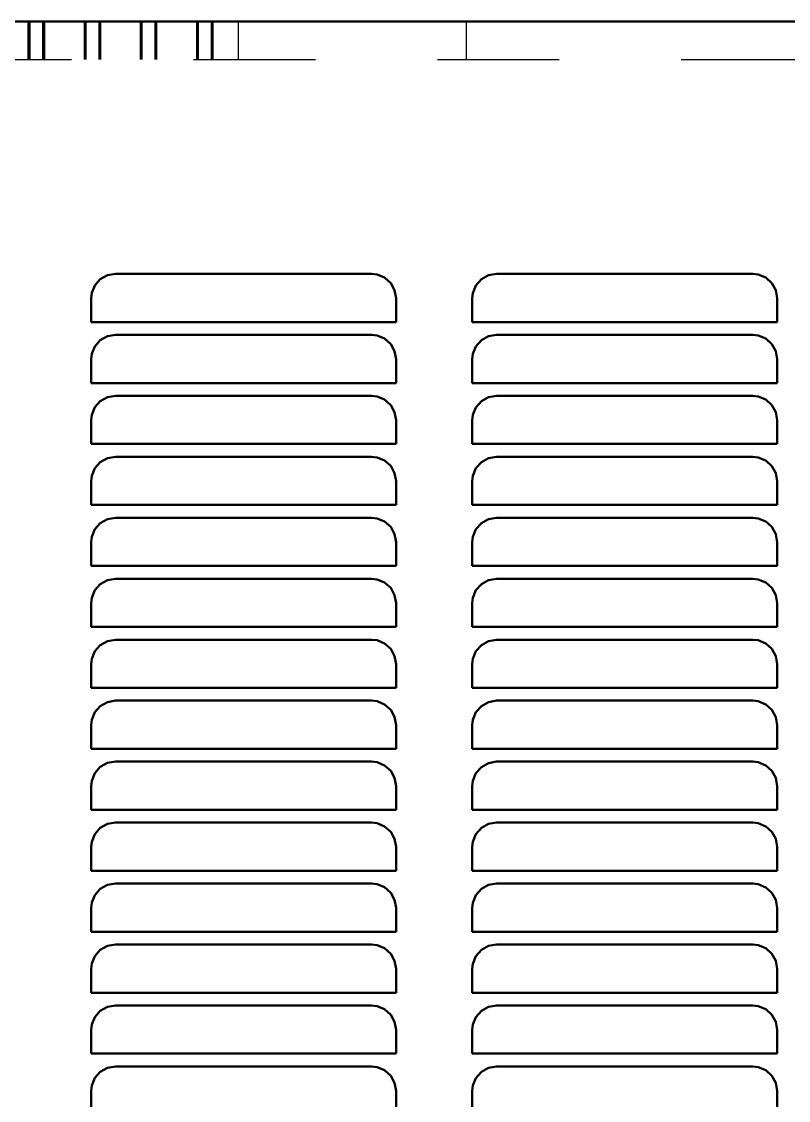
# Model space of a CAD drawing. Header units: inches. Extents: x -0.3 to 35.5, y 0 to 35.9.
# Drawn here: x 25.32 to 31.61, y 26.3 to 35.15 of the extents above; entities that cross this region are included whole.
import ezdxf

# ---------------------------------------------------------------- set-up
doc = ezdxf.new("R2010")
doc.units = ezdxf.units.IN
doc.header["$MEASUREMENT"] = 0
doc.linetypes.add('Dashed', pattern=[2, 1, -1])
doc.layers.add('AM_0', color=7, linetype='Continuous', lineweight=50)
doc.layers.add('AM_9', color=6, linetype='Dashed', lineweight=25)

msp = doc.modelspace()

# ---------------------------------------------------------------- linework, layer by layer
at = {"layer": 'AM_0'}
for p, q in [((-0.27, 35.15), (35.27, 35.15)), ((28.191, 33.081), (26.091, 33.081)), ((31.316, 33.081), (29.216, 33.081)), ((25.891, 32.881), (25.891, 32.686)), ((28.391, 32.686), (28.391, 32.881)), ((29.016, 32.881), (29.016, 32.686)), ((31.516, 32.686), (31.516, 32.881)), ((25.891, 32.686), (28.391, 32.686)), ((29.016, 32.686), (31.516, 32.686)), ((28.191, 32.581), (26.091, 32.581)), ((31.316, 32.581), (29.216, 32.581)), ((25.891, 32.381), (25.891, 32.186)), ((28.391, 32.186), (28.391, 32.381)), ((29.016, 32.381), (29.016, 32.186)), ((31.516, 32.186), (31.516, 32.381)), ((25.891, 32.186), (28.391, 32.186)), ((29.016, 32.186), (31.516, 32.186)), ((28.191, 32.081), (26.091, 32.081)), ((31.316, 32.081), (29.216, 32.081)), ((25.891, 31.881), (25.891, 31.686)), ((28.391, 31.686), (28.391, 31.881)), ((29.016, 31.881), (29.016, 31.686)), ((31.516, 31.686), (31.516, 31.881)), ((25.891, 31.686), (28.391, 31.686)), ((29.016, 31.686), (31.516, 31.686)), ((28.191, 31.581), (26.091, 31.581)), ((31.316, 31.581), (29.216, 31.581)), ((25.891, 31.381), (25.891, 31.186)), ((28.391, 31.186), (28.391, 31.381)), ((29.016, 31.381), (29.016, 31.186)), ((31.516, 31.186), (31.516, 31.381)), ((25.891, 31.186), (28.391, 31.186)), ((29.016, 31.186), (31.516, 31.186)), ((28.191, 31.081), (26.091, 31.081)), ((31.316, 31.081), (29.216, 31.081)), ((25.891, 30.881), (25.891, 30.686)), ((28.391, 30.686), (28.391, 30.881)), ((29.016, 30.881), (29.016, 30.686)), ((31.516, 30.686), (31.516, 30.881)), ((25.891, 30.686), (28.391, 30.686)), ((29.016, 30.686), (31.516, 30.686)), ((28.191, 30.581), (26.091, 30.581)), ((31.316, 30.581), (29.216, 30.581)), ((25.891, 30.381), (25.891, 30.186)), ((28.391, 30.186), (28.391, 30.381)), ((29.016, 30.381), (29.016, 30.186)), ((31.516, 30.186), (31.516, 30.381)), ((25.891, 30.186), (28.391, 30.186)), ((29.016, 30.186), (31.516, 30.186)), ((28.191, 30.081), (26.091, 30.081)), ((31.316, 30.081), (29.216, 30.081)), ((25.891, 29.881), (25.891, 29.686)), ((28.391, 29.686), (28.391, 29.881)), ((29.016, 29.881), (29.016, 29.686)), ((31.516, 29.686), (31.516, 29.881)), ((25.891, 29.686), (28.391, 29.686)), ((29.016, 29.686), (31.516, 29.686)), ((28.191, 29.581), (26.091, 29.581)), ((31.316, 29.581), (29.216, 29.581)), ((25.891, 29.381), (25.891, 29.186)), ((28.391, 29.186), (28.391, 29.381)), ((29.016, 29.381), (29.016, 29.186)), ((31.516, 29.186), (31.516, 29.381)), ((25.891, 29.186), (28.391, 29.186)), ((29.016, 29.186), (31.516, 29.186)), ((28.191, 29.081), (26.091, 29.081)), ((31.316, 29.081), (29.216, 29.081)), ((25.891, 28.881), (25.891, 28.686)), ((28.391, 28.686), (28.391, 28.881)), ((29.016, 28.881), (29.016, 28.686)), ((31.516, 28.686), (31.516, 28.881)), ((25.891, 28.686), (28.391, 28.686)), ((29.016, 28.686), (31.516, 28.686)), ((28.191, 28.581), (26.091, 28.581)), ((31.316, 28.581), (29.216, 28.581)), ((25.891, 28.381), (25.891, 28.186)), ((28.391, 28.186), (28.391, 28.381)), ((29.016, 28.381), (29.016, 28.186)), ((31.516, 28.186), (31.516, 28.381)), ((25.891, 28.186), (28.391, 28.186)), ((29.016, 28.186), (31.516, 28.186)), ((28.191, 28.081), (26.091, 28.081)), ((31.316, 28.081), (29.216, 28.081)), ((25.891, 27.881), (25.891, 27.686)), ((28.391, 27.686), (28.391, 27.881)), ((29.016, 27.881), (29.016, 27.686)), ((31.516, 27.686), (31.516, 27.881)), ((25.891, 27.686), (28.391, 27.686)), ((29.016, 27.686), (31.516, 27.686)), ((28.191, 27.581), (26.091, 27.581)), ((31.316, 27.581), (29.216, 27.581)), ((25.891, 27.381), (25.891, 27.186)), ((28.391, 27.186), (28.391, 27.381)), ((29.016, 27.381), (29.016, 27.186)), ((31.516, 27.186), (31.516, 27.381)), ((25.891, 27.186), (28.391, 27.186)), ((29.016, 27.186), (31.516, 27.186)), ((28.191, 27.081), (26.091, 27.081)), ((31.316, 27.081), (29.216, 27.081)), ((25.891, 26.881), (25.891, 26.686)), ((28.391, 26.686), (28.391, 26.881)), ((29.016, 26.881), (29.016, 26.686)), ((31.516, 26.686), (31.516, 26.881)), ((25.891, 26.686), (28.391, 26.686)), ((29.016, 26.686), (31.516, 26.686)), ((28.191, 26.581), (26.091, 26.581)), ((31.316, 26.581), (29.216, 26.581)), ((25.891, 26.381), (25.891, 26.186)), ((28.391, 26.186), (28.391, 26.381)), ((29.016, 26.381), (29.016, 26.186)), ((31.516, 26.186), (31.516, 26.381))]:
    msp.add_line(p, q, dxfattribs=at)
for points in [[(26.091, 33.081), (26.0247, 33.0697), (25.9658, 33.037), (25.9212, 32.9866), (25.8958, 32.9244), (25.891, 32.881)], [(28.391, 32.881), (28.3798, 32.947), (28.3475, 33.0055), (28.2976, 33.0502), (28.2357, 33.0759), (28.191, 33.081)], [(29.216, 33.081), (29.1496, 33.0696), (29.0906, 33.0368), (29.046, 32.9863), (29.0207, 32.924), (29.016, 32.881)], [(31.516, 32.881), (31.5048, 32.9469), (31.4727, 33.0053), (31.4231, 33.0499), (31.3612, 33.0758), (31.316, 33.081)], [(26.091, 32.581), (26.0247, 32.5697), (25.9658, 32.537), (25.9212, 32.4866), (25.8958, 32.4244), (25.891, 32.381)], [(28.391, 32.381), (28.3798, 32.447), (28.3475, 32.5055), (28.2976, 32.5502), (28.2357, 32.5759), (28.191, 32.581)], [(29.216, 32.581), (29.1496, 32.5696), (29.0906, 32.5368), (29.046, 32.4863), (29.0207, 32.424), (29.016, 32.381)], [(31.516, 32.381), (31.5048, 32.4469), (31.4727, 32.5053), (31.4231, 32.5499), (31.3612, 32.5758), (31.316, 32.581)], [(26.091, 32.081), (26.0247, 32.0697), (25.9658, 32.037), (25.9212, 31.9866), (25.8958, 31.9244), (25.891, 31.881)], [(28.391, 31.881), (28.3798, 31.947), (28.3475, 32.0055), (28.2976, 32.0502), (28.2357, 32.0759), (28.191, 32.081)], [(29.216, 32.081), (29.1496, 32.0696), (29.0906, 32.0368), (29.046, 31.9863), (29.0207, 31.924), (29.016, 31.881)], [(31.516, 31.881), (31.5048, 31.9469), (31.4727, 32.0053), (31.4231, 32.0499), (31.3612, 32.0758), (31.316, 32.081)], [(26.091, 31.581), (26.0247, 31.5697), (25.9658, 31.537), (25.9212, 31.4866), (25.8958, 31.4244), (25.891, 31.381)], [(28.391, 31.381), (28.3798, 31.447), (28.3475, 31.5055), (28.2976, 31.5502), (28.2357, 31.5759), (28.191, 31.581)], [(29.216, 31.581), (29.1496, 31.5696), (29.0906, 31.5368), (29.046, 31.4863), (29.0207, 31.424), (29.016, 31.381)], [(31.516, 31.381), (31.5048, 31.4469), (31.4727, 31.5053), (31.4231, 31.5499), (31.3612, 31.5758), (31.316, 31.581)], [(26.091, 31.081), (26.0247, 31.0697), (25.9658, 31.037), (25.9212, 30.9866), (25.8958, 30.9244), (25.891, 30.881)], [(28.391, 30.881), (28.3798, 30.947), (28.3475, 31.0055), (28.2976, 31.0502), (28.2357, 31.0759), (28.191, 31.081)], [(29.216, 31.081), (29.1496, 31.0696), (29.0906, 31.0368), (29.046, 30.9863), (29.0207, 30.924), (29.016, 30.881)], [(31.516, 30.881), (31.5048, 30.9469), (31.4727, 31.0053), (31.4231, 31.0499), (31.3612, 31.0758), (31.316, 31.081)], [(26.091, 30.581), (26.0247, 30.5697), (25.9658, 30.537), (25.9212, 30.4866), (25.8958, 30.4244), (25.891, 30.381)], [(28.391, 30.381), (28.3798, 30.447), (28.3475, 30.5055), (28.2976, 30.5502), (28.2357, 30.5759), (28.191, 30.581)], [(29.216, 30.581), (29.1496, 30.5696), (29.0906, 30.5368), (29.046, 30.4863), (29.0207, 30.424), (29.016, 30.381)], [(31.516, 30.381), (31.5048, 30.4469), (31.4727, 30.5053), (31.4231, 30.5499), (31.3612, 30.5758), (31.316, 30.581)], [(26.091, 30.081), (26.0247, 30.0697), (25.9658, 30.037), (25.9212, 29.9866), (25.8958, 29.9244), (25.891, 29.881)], [(28.391, 29.881), (28.3798, 29.947), (28.3475, 30.0055), (28.2976, 30.0502), (28.2357, 30.0759), (28.191, 30.081)], [(29.216, 30.081), (29.1496, 30.0696), (29.0906, 30.0368), (29.046, 29.9863), (29.0207, 29.924), (29.016, 29.881)], [(31.516, 29.881), (31.5048, 29.9469), (31.4727, 30.0053), (31.4231, 30.0499), (31.3612, 30.0758), (31.316, 30.081)], [(26.091, 29.581), (26.0247, 29.5697), (25.9658, 29.537), (25.9212, 29.4866), (25.8958, 29.4244), (25.891, 29.381)], [(28.391, 29.381), (28.3798, 29.447), (28.3475, 29.5055), (28.2976, 29.5502), (28.2357, 29.5759), (28.191, 29.581)], [(29.216, 29.581), (29.1496, 29.5696), (29.0906, 29.5368), (29.046, 29.4863), (29.0207, 29.424), (29.016, 29.381)], [(31.516, 29.381), (31.5048, 29.4469), (31.4727, 29.5053), (31.4231, 29.5499), (31.3612, 29.5758), (31.316, 29.581)], [(26.091, 29.081), (26.0247, 29.0697), (25.9658, 29.037), (25.9212, 28.9866), (25.8958, 28.9244), (25.891, 28.881)], [(28.391, 28.881), (28.3798, 28.947), (28.3475, 29.0055), (28.2976, 29.0502), (28.2357, 29.0759), (28.191, 29.081)], [(29.216, 29.081), (29.1496, 29.0696), (29.0906, 29.0368), (29.046, 28.9863), (29.0207, 28.924), (29.016, 28.881)], [(31.516, 28.881), (31.5048, 28.9469), (31.4727, 29.0053), (31.4231, 29.0499), (31.3612, 29.0758), (31.316, 29.081)], [(26.091, 28.581), (26.0247, 28.5697), (25.9658, 28.537), (25.9212, 28.4866), (25.8958, 28.4244), (25.891, 28.381)], [(28.391, 28.381), (28.3798, 28.447), (28.3475, 28.5055), (28.2976, 28.5502), (28.2357, 28.5759), (28.191, 28.581)], [(29.216, 28.581), (29.1496, 28.5696), (29.0906, 28.5368), (29.046, 28.4863), (29.0207, 28.424), (29.016, 28.381)], [(31.516, 28.381), (31.5048, 28.4469), (31.4727, 28.5053), (31.4231, 28.5499), (31.3612, 28.5758), (31.316, 28.581)], [(26.091, 28.081), (26.0247, 28.0697), (25.9658, 28.037), (25.9212, 27.9866), (25.8958, 27.9244), (25.891, 27.881)], [(28.391, 27.881), (28.3798, 27.947), (28.3475, 28.0055), (28.2976, 28.0502), (28.2357, 28.0759), (28.191, 28.081)], [(29.216, 28.081), (29.1496, 28.0696), (29.0906, 28.0368), (29.046, 27.9863), (29.0207, 27.924), (29.016, 27.881)], [(31.516, 27.881), (31.5048, 27.9469), (31.4727, 28.0053), (31.4231, 28.0499), (31.3612, 28.0758), (31.316, 28.081)], [(26.091, 27.581), (26.0247, 27.5697), (25.9658, 27.537), (25.9212, 27.4866), (25.8958, 27.4244), (25.891, 27.381)], [(28.391, 27.381), (28.3798, 27.447), (28.3475, 27.5055), (28.2976, 27.5502), (28.2357, 27.5759), (28.191, 27.581)], [(29.216, 27.581), (29.1496, 27.5696), (29.0906, 27.5368), (29.046, 27.4863), (29.0207, 27.424), (29.016, 27.381)], [(31.516, 27.381), (31.5048, 27.4469), (31.4727, 27.5053), (31.4231, 27.5499), (31.3612, 27.5758), (31.316, 27.581)], [(26.091, 27.081), (26.0247, 27.0697), (25.9658, 27.037), (25.9212, 26.9866), (25.8958, 26.9244), (25.891, 26.881)], [(28.391, 26.881), (28.3798, 26.947), (28.3475, 27.0055), (28.2976, 27.0502), (28.2357, 27.0759), (28.191, 27.081)], [(29.216, 27.081), (29.1496, 27.0696), (29.0906, 27.0368), (29.046, 26.9863), (29.0207, 26.924), (29.016, 26.881)], [(31.516, 26.881), (31.5048, 26.9469), (31.4727, 27.0053), (31.4231, 27.0499), (31.3612, 27.0758), (31.316, 27.081)], [(26.091, 26.581), (26.0247, 26.5697), (25.9658, 26.537), (25.9212, 26.4866), (25.8958, 26.4244), (25.891, 26.381)], [(28.391, 26.381), (28.3798, 26.447), (28.3475, 26.5055), (28.2976, 26.5502), (28.2357, 26.5759), (28.191, 26.581)], [(29.216, 26.581), (29.1496, 26.5696), (29.0906, 26.5368), (29.046, 26.4863), (29.0207, 26.424), (29.016, 26.381)], [(31.516, 26.381), (31.5048, 26.4469), (31.4727, 26.5053), (31.4231, 26.5499), (31.3612, 26.5758), (31.316, 26.581)]]:
    msp.add_lwpolyline(points, dxfattribs=at)
at = {"layer": 'AM_9'}
for p, q in [((25.3741, 34.838), (25.3741, 35.15)), ((25.3821, 34.838), (25.3821, 35.15)), ((25.39, 34.838), (25.39, 35.15)), ((25.4944, 34.838), (25.4944, 35.15)), ((25.5022, 34.838), (25.5022, 35.15)), ((25.51, 34.838), (25.51, 35.15)), ((25.835, 34.838), (25.835, 35.15)), ((25.8425, 34.838), (25.8425, 35.15)), ((25.85, 34.838), (25.85, 35.15)), ((25.9552, 34.838), (25.9552, 35.15)), ((25.9626, 34.838), (25.9626, 35.15)), ((25.97, 34.838), (25.97, 35.15)), ((26.2958, 34.838), (26.2958, 35.15)), ((26.3029, 34.838), (26.3029, 35.15)), ((26.31, 34.838), (26.31, 35.15)), ((26.416, 34.838), (26.416, 35.15)), ((26.423, 34.838), (26.423, 35.15)), ((26.43, 34.838), (26.43, 35.15)), ((26.7565, 34.838), (26.7565, 35.15)), ((26.7633, 34.838), (26.7633, 35.15)), ((26.77, 34.838), (26.77, 35.15)), ((26.8767, 34.838), (26.8767, 35.15)), ((26.8833, 34.838), (26.8833, 35.15)), ((26.89, 34.838), (26.89, 35.15)), ((27.1, 34.838), (27.1, 35.15)), ((28.9683, 34.838), (28.9683, 35.15)), ((2.73, 34.838), (32.27, 34.838))]:
    msp.add_line(p, q, dxfattribs=at)

doc.saveas('drawing.dxf')
